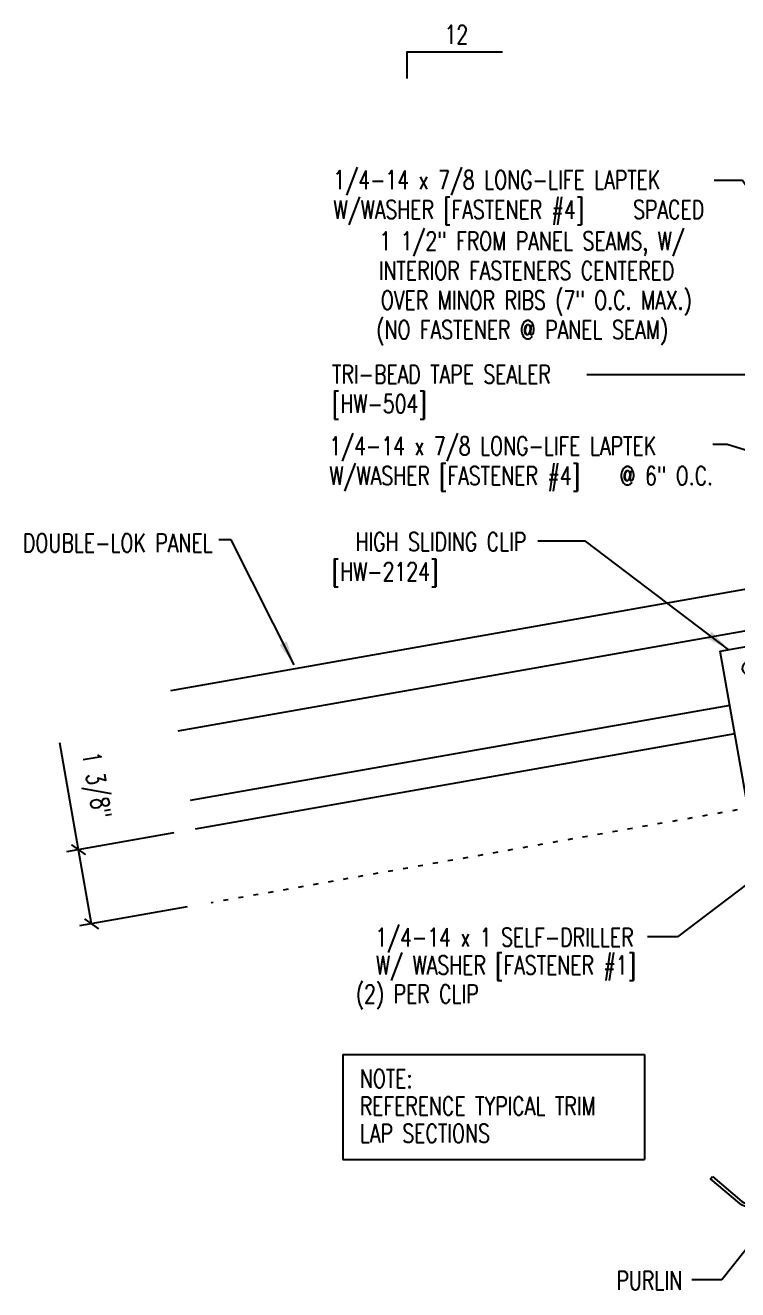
# Model space of a CAD drawing. Header units: inches. Extents: x 4.9 to 41.2, y 9 to 41.2.
# Drawn here: x 4.88 to 19.42, y 9.05 to 34.81 of the extents above; entities that cross this region are included whole.
import ezdxf
from ezdxf.enums import TextEntityAlignment as Align

# ---------------------------------------------------------------- set-up
doc = ezdxf.new("R2010")
doc.units = ezdxf.units.IN
doc.header["$MEASUREMENT"] = 0
doc.linetypes.add('ACAD_ISO07W100', pattern=[3, 0, -3])
for name, color, linetype in [('CLIP', 5, 'Continuous'), ('DIM', 7, 'Continuous'), ('MARK', 1, 'Continuous'), ('PANEL', 11, 'Continuous'), ('STLA', 12, 'Continuous'), ('TEXT', 2, 'Continuous')]:
    doc.layers.add(name, color=color, linetype=linetype)
doc.styles.add('TEXT1', font='ROMANS.shx', dxfattribs={"width": 0.75, "height": 0.375})
doc.dimstyles.new('DETAIL', dxfattribs={"dimscale": 4, "dimtxt": 0.09375, "dimasz": 0.0625, "dimexe": 0.0625, "dimexo": 0.125, "dimgap": 0.0625, "dimtad": 1, "dimdec": 4, "dimzin": 3, "dimdsep": 46, "dimlunit": 4, "dimtxsty": 'TEXT1', "dimblk": 'ARCHTICK', "dimcen": 0.0625, "dimclrd": 7, "dimclre": 7, "dimclrt": 2, "dimadec": 0, "dimazin": 0, "dimtfac": 0.59375, "dimtdec": 4, "dimtmove": 0, "dimatfit": 3, "dimfxl": 0, "dimtolj": 1, "dimtzin": 3, "dimarcsym": 0})
doc.dimstyles.new('DETAIL$7', dxfattribs={"dimscale": 4, "dimtxt": 0.09375, "dimasz": 0.125, "dimexe": 0.0625, "dimexo": 0.125, "dimgap": 0.0625, "dimtad": 1, "dimdec": 4, "dimzin": 3, "dimdsep": 46, "dimlunit": 4, "dimtxsty": 'TEXT1', "dimblk": 'ARCHTICK', "dimcen": 0.0625, "dimclrd": 7, "dimclre": 7, "dimclrt": 2, "dimadec": 0, "dimazin": 0, "dimtfac": 0.59375, "dimtdec": 4, "dimtmove": 0, "dimatfit": 3, "dimfxl": 0, "dimfrac": 2, "dimtolj": 1, "dimtzin": 3, "dimarcsym": 0})

# ---------------------------------------------------------------- blocks, each defined once
blk = doc.blocks.new('_ArchTick')
at = {"color": 0, "linetype": 'ByBlock', "const_width": 0.15}
blk.add_lwpolyline([(-0.5, -0.5), (0.5, 0.5)], dxfattribs=at)
blk = doc.blocks.new('FD-F4')
at = {"layer": 'TEXT', "style": 'TEXT1', "width": 0.75}
for s, p in [('1/4-14 x 7/8 LONG-LIFE LAPTEK', (0.0047, -0.0408)), ('W/WASHER [FASTENER #4]', (0.0047, -0.1926))]:
    blk.add_text(s, height=0.09375, dxfattribs=at).set_placement(p)
blk.add_attdef('(QUANTITY)', (1.4847, -0.1926), '', height=0.0938, dxfattribs=at)
at = {"layer": 'TEXT', "style": 'TEXT1', "flags": 1}
for tag, p in [('Color', (0.0624, -0.4349)), ('Calc', (0.0624, -0.4349)), ('Opt1', (0.0624, -0.4349)), ('Opt2', (0.0624, -0.4349)), ('Opt3', (0.0624, -0.4349)), ('Description', (0.0624, -0.4349)), ('Multiple', (0.0624, -0.4349)), ('Part', (0.0624, -0.4349)), ('Spare1', (0.0624, -0.6224)), ('Spare2', (0.0624, -0.6224)), ('Spare3', (0.0624, -0.6224)), ('Spare4', (0.0624, -0.6224)), ('Spare5', (0.0624, -0.6224)), ('Spare6', (0.0624, -0.6224)), ('Spare7', (0.0624, -0.6224)), ('Spare8', (0.0624, -0.6224)), ('Spare9', (0.0624, -0.6224)), ('Spare10', (0.0624, -0.6224))]:
    blk.add_attdef(tag, p, '', height=0.0938, dxfattribs=at)
blk = doc.blocks.new('*D31')
at = {"layer": 'DEFPOINTS', "color": 0}
for p in [(8.409, 18.443), (5.971, 18.013), (8.676, 16.931)]:
    blk.add_point(p, dxfattribs=at)
at = {"layer": 'DIM', "color": 7, "lineweight": -2}
for p, q in [((5.971, 18.013), (5.587, 20.19)), ((7.917, 18.356), (5.725, 17.97)), ((6.238, 16.501), (5.971, 18.013)), ((8.183, 16.845), (5.991, 16.458))]:
    blk.add_line(p, q, dxfattribs=at)
at = {"layer": 'DIM', "color": 7, "lineweight": -2, "xscale": 0.25, "yscale": 0.25, "zscale": 0.25}
for p, rotation in [((5.971, 18.013), 100.0000000000008), ((6.238, 16.501), 280.0000000000007)]:
    blk.add_blockref('_ArchTick', p, dxfattribs=dict(at, rotation=rotation))
at = {"layer": 'DIM', "color": 2, "insert": (6.285, 19.318), "char_height": 0.375, "attachment_point": 5, "rotation": 280, "style": 'TEXT1'}
blk.add_mtext('\\A1;1 3/8"', dxfattribs=at)
blk = doc.blocks.new('A$C0B323C8E')
at = {"layer": 'CLIP'}
for p, q in [((-1.293, 2.862), (0.86, 3.242)), ((0.86, 3.242), (1.274, 0.894)), ((-0.879, 0.514), (-1.293, 2.862)), ((1.061, 2.1), (2.243, 2.309)), ((2.243, 2.309), (2.791, -0.797)), ((1.116, 1.793), (1.724, 1.9)), ((-2.189, 1.527), (-1.092, 1.721)), ((1.159, 1.546), (1.767, 1.654)), ((-1.641, -1.579), (-2.189, 1.527)), ((-1.637, 1.307), (-1.038, 1.413)), ((-1.594, 1.061), (-0.994, 1.167)), ((-0.879, 0.514), (1.274, 0.894)), ((2.097, -0.109), (1.851, -0.152)), ((1.851, -0.152), (1.967, -0.815)), ((2.214, -0.772), (2.097, -0.109)), ((-1.663, -1.455), (2.769, -0.674)), ((-0.981, -0.652), (-1.227, -0.695)), ((-1.227, -0.695), (-1.11, -1.358)), ((-0.981, -0.652), (-0.864, -1.315)), ((-0.864, -1.315), (-0.981, -0.652)), ((-1.641, -1.579), (2.791, -0.797))]:
    blk.add_line(p, q, dxfattribs=at)
for centre in [(-0.413, 1.386), (0.537, 1.554), (0.16, 0.99)]:
    blk.add_circle(centre, 0.165, dxfattribs=at)
for centre, start, end in [((1.737, 1.775), 280, 100), ((-1.616, 1.184), 100, 280)]:
    blk.add_arc(centre, 0.125, start, end, dxfattribs=at)
blk = doc.blocks.new('slopl1')
at = {"layer": 'MARK', "color": 6}
blk.add_lwpolyline([(0, 0), (0, 0.1368), (0.4871, 0.1368)], dxfattribs=at)
at = {"layer": 'MARK', "color": 2, "style": 'TEXT1', "width": 0.75}
blk.add_text('12', height=0.09375, dxfattribs=at).set_placement((0.1909, 0.1779))
blk.add_attdef('SLOPL1', text='', height=0.0938, dxfattribs=at).set_placement((-0.0549, 0.0243), align=Align.RIGHT)
blk = doc.blocks.new('dsc-HW-504')
at = {"layer": 'TEXT', "style": 'TEXT1', "width": 0.75}
for s, p in [('TRI-BEAD TAPE SEALER', (0, 0)), ('[HW-504]', (0, -0.6))]:
    blk.add_text(s, height=0.375, dxfattribs=at).set_placement(p)
at = {"layer": 'TEXT', "style": 'TEXT1', "flags": 1}
for tag, p in [('COLOR', (0, -1.2)), ('CALC', (0, -1.2)), ('OPT1', (0, -1.2)), ('OPT2', (0, -1.2)), ('OPT3', (0, -1.2)), ('GAGE', (0, -1.2)), ('SHPLN', (0, -1.2)), ('PART', (0, -1.2)), ('DESCRIPTION', (0, -1.2)), ('MULTIPLE', (0, -1.2)), ('SPARE1', (0, -1.8)), ('SPARE2', (0, -1.8)), ('SPARE3', (0, -1.8)), ('SPARE4', (0, -1.8)), ('SPARE5', (0, -1.8)), ('SPARE6', (0, -1.8)), ('SPARE7', (0, -1.8)), ('SPARE8', (0, -1.8)), ('SPARE9', (0, -1.8)), ('SPARE10', (0, -1.8))]:
    blk.add_attdef(tag, p, '', height=0.375, dxfattribs=at)
blk = doc.blocks.new('A$C30686E82')
for p, q in [((-2.715, 0.761), (3.437, 0.761)), ((-2.715, 0.761), (-2.715, -1.379)), ((3.437, 0.761), (3.437, -1.379)), ((-2.715, -1.379), (3.437, -1.379))]:
    blk.add_line(p, q)
at = {"layer": 'TEXT', "style": 'TEXT1', "width": 0.75}
for s, p in [('NOTE:', (-2.368, 0.081)), ('REFERENCE TYPICAL TRIM', (-2.368, -0.477)), ('LAP SECTIONS', (-2.368, -1.035))]:
    blk.add_text(s, height=0.375, dxfattribs=at).set_placement(p)

msp = doc.modelspace()

# ---------------------------------------------------------------- linework, layer by layer
at = {"layer": 'PANEL'}
for p, q in [((20.10163, 22.56018), (7.99755, 20.42591)), ((19.25402, 20.9546), (8.24656, 19.01369))]:
    msp.add_line(p, q, dxfattribs=at)
for points in [[(7.85064, 21.25905), (26.56904, 24.55961)], [(19.35647, 20.37357), (8.34901, 18.43265)]]:
    msp.add_lwpolyline(points, dxfattribs=at)
at = {"layer": 'STLA'}
msp.add_lwpolyline([(18.89849, 11.34964), (19.49959, 10.84526, 0.22169466), (19.65267, 10.80424), (21.63448, 11.15369, 0.41421356), (21.78658, 11.3709), (21.13493, 15.06659), (20.48328, 18.76227, -0.41421356), (20.68388, 19.04876), (22.41949, 19.3548, -0.22169466), (22.62139, 19.3007), (23.22249, 18.79631), (23.18405, 18.7505), (22.58295, 19.25489, 0.22169466), (22.42987, 19.2959), (20.69426, 18.98987, 0.41421356), (20.54217, 18.77266), (21.19382, 15.07697), (21.84547, 11.38128, -0.41421356), (21.64487, 11.0948), (19.66306, 10.74535, -0.22169466), (19.46115, 10.79945), (18.86005, 11.30383)], format="xyb", close=True, dxfattribs=at)
at = {"layer": 'TEXT', "linetype": 'ACAD_ISO07W100', "ltscale": 0.07}
msp.add_line((29.1731, 20.54564), (8.6757, 16.93139), dxfattribs=at)

# ---------------------------------------------------------------- block references
for name, p in [('dsc-HW-504', (11.14095, 27.51441)), ('A$C30686E82', (14.075, 13.07899))]:
    msp.add_blockref(name, p)
at = {"layer": 'CLIP'}
msp.add_blockref('A$C0B323C8E', (21.24791, 20.53144), dxfattribs=at)
at = {"layer": 'MARK', "xscale": 4, "yscale": 4, "zscale": 4}
msp.add_blockref('slopl1', (12.67159, 33.72695), dxfattribs=at)
at = {"layer": 'TEXT', "xscale": 4, "yscale": 4, "zscale": 4}
for p, values in [((11.15019, 31.63999), {'(QUANTITY)': ' SPACED'}), ((11.06608, 26.21712), {'(QUANTITY)': '@ 6" O.C.'})]:
    msp.add_blockref('FD-F4', p, dxfattribs=at).add_auto_attribs(values)

# ---------------------------------------------------------------- texts
at = {"layer": 'TEXT', "style": 'TEXT1', "width": 0.75}
for s, p in [('1 1/2" FROM PANEL SEAMS, W/', (18.33539, 30.23095)), ('INTERIOR FASTENERS CENTERED ', (18.31105, 29.62729)), ('OVER MINOR RIBS (7" O.C. MAX.)', (18.47696, 29.02374)), ('(NO FASTENER @ PANEL SEAM)', (17.99612, 28.42148)), ('DOUBLE-LOK PANEL', (8.7053, 24.07586)), ('HIGH SLIDING CLIP', (15.10073, 24.10015)), ('1/4-14 x 1 SELF-DRILLER', (17.28822, 16.04057)), ('W/ WASHER [FASTENER #1]', (17.33827, 15.47226)), ('(2) PER CLIP', (14.13211, 14.88621)), ('PURLIN', (18.27925, 9.04561))]:
    msp.add_text(s, height=0.375, dxfattribs=at).set_placement(p, align=Align.RIGHT)
msp.add_text('[HW-2124]', height=0.375, dxfattribs=at).set_placement((11.13624, 23.49301))

# ---------------------------------------------------------------- dimensions: what is measured, and where the dimension line sits
at = {"layer": 'DIM'}
dim = msp.add_aligned_dim(p1=(8.6757, 16.93139), p2=(8.40912, 18.44325), distance=2.47574, text='1 3/8"', dimstyle='DETAIL', override={"dimfrac": 2}, dxfattribs=at)
dim.commit()
dim.dimension.update_dxf_attribs({"geometry": '*D31', "text_midpoint": (6.285, 19.3176)})

# ---------------------------------------------------------------- leaders
for points in [[(24.04776, 24.87794), (19.51216, 31.64858), (18.93466, 31.64858)], [(23.74073, 24.31397), (20.38592, 27.69074), (16.33632, 27.69074)], [(20.85334, 25.75742), (19.1985, 26.26963), (18.90844, 26.26963)], [(10.36964, 21.7772), (9.08354, 24.33036), (8.83412, 24.33036)], [(19.23122, 22.08906), (16.31019, 24.30289), (15.34024, 24.30289)], [(20.90642, 18.30461), (18.19007, 16.2378), (17.57439, 16.2378)], [(20.38008, 10.87178), (19.0935, 9.24753), (18.47636, 9.24753)]]:
    msp.add_leader(points, dimstyle='DETAIL$7', dxfattribs=at)

doc.saveas('drawing.dxf')
